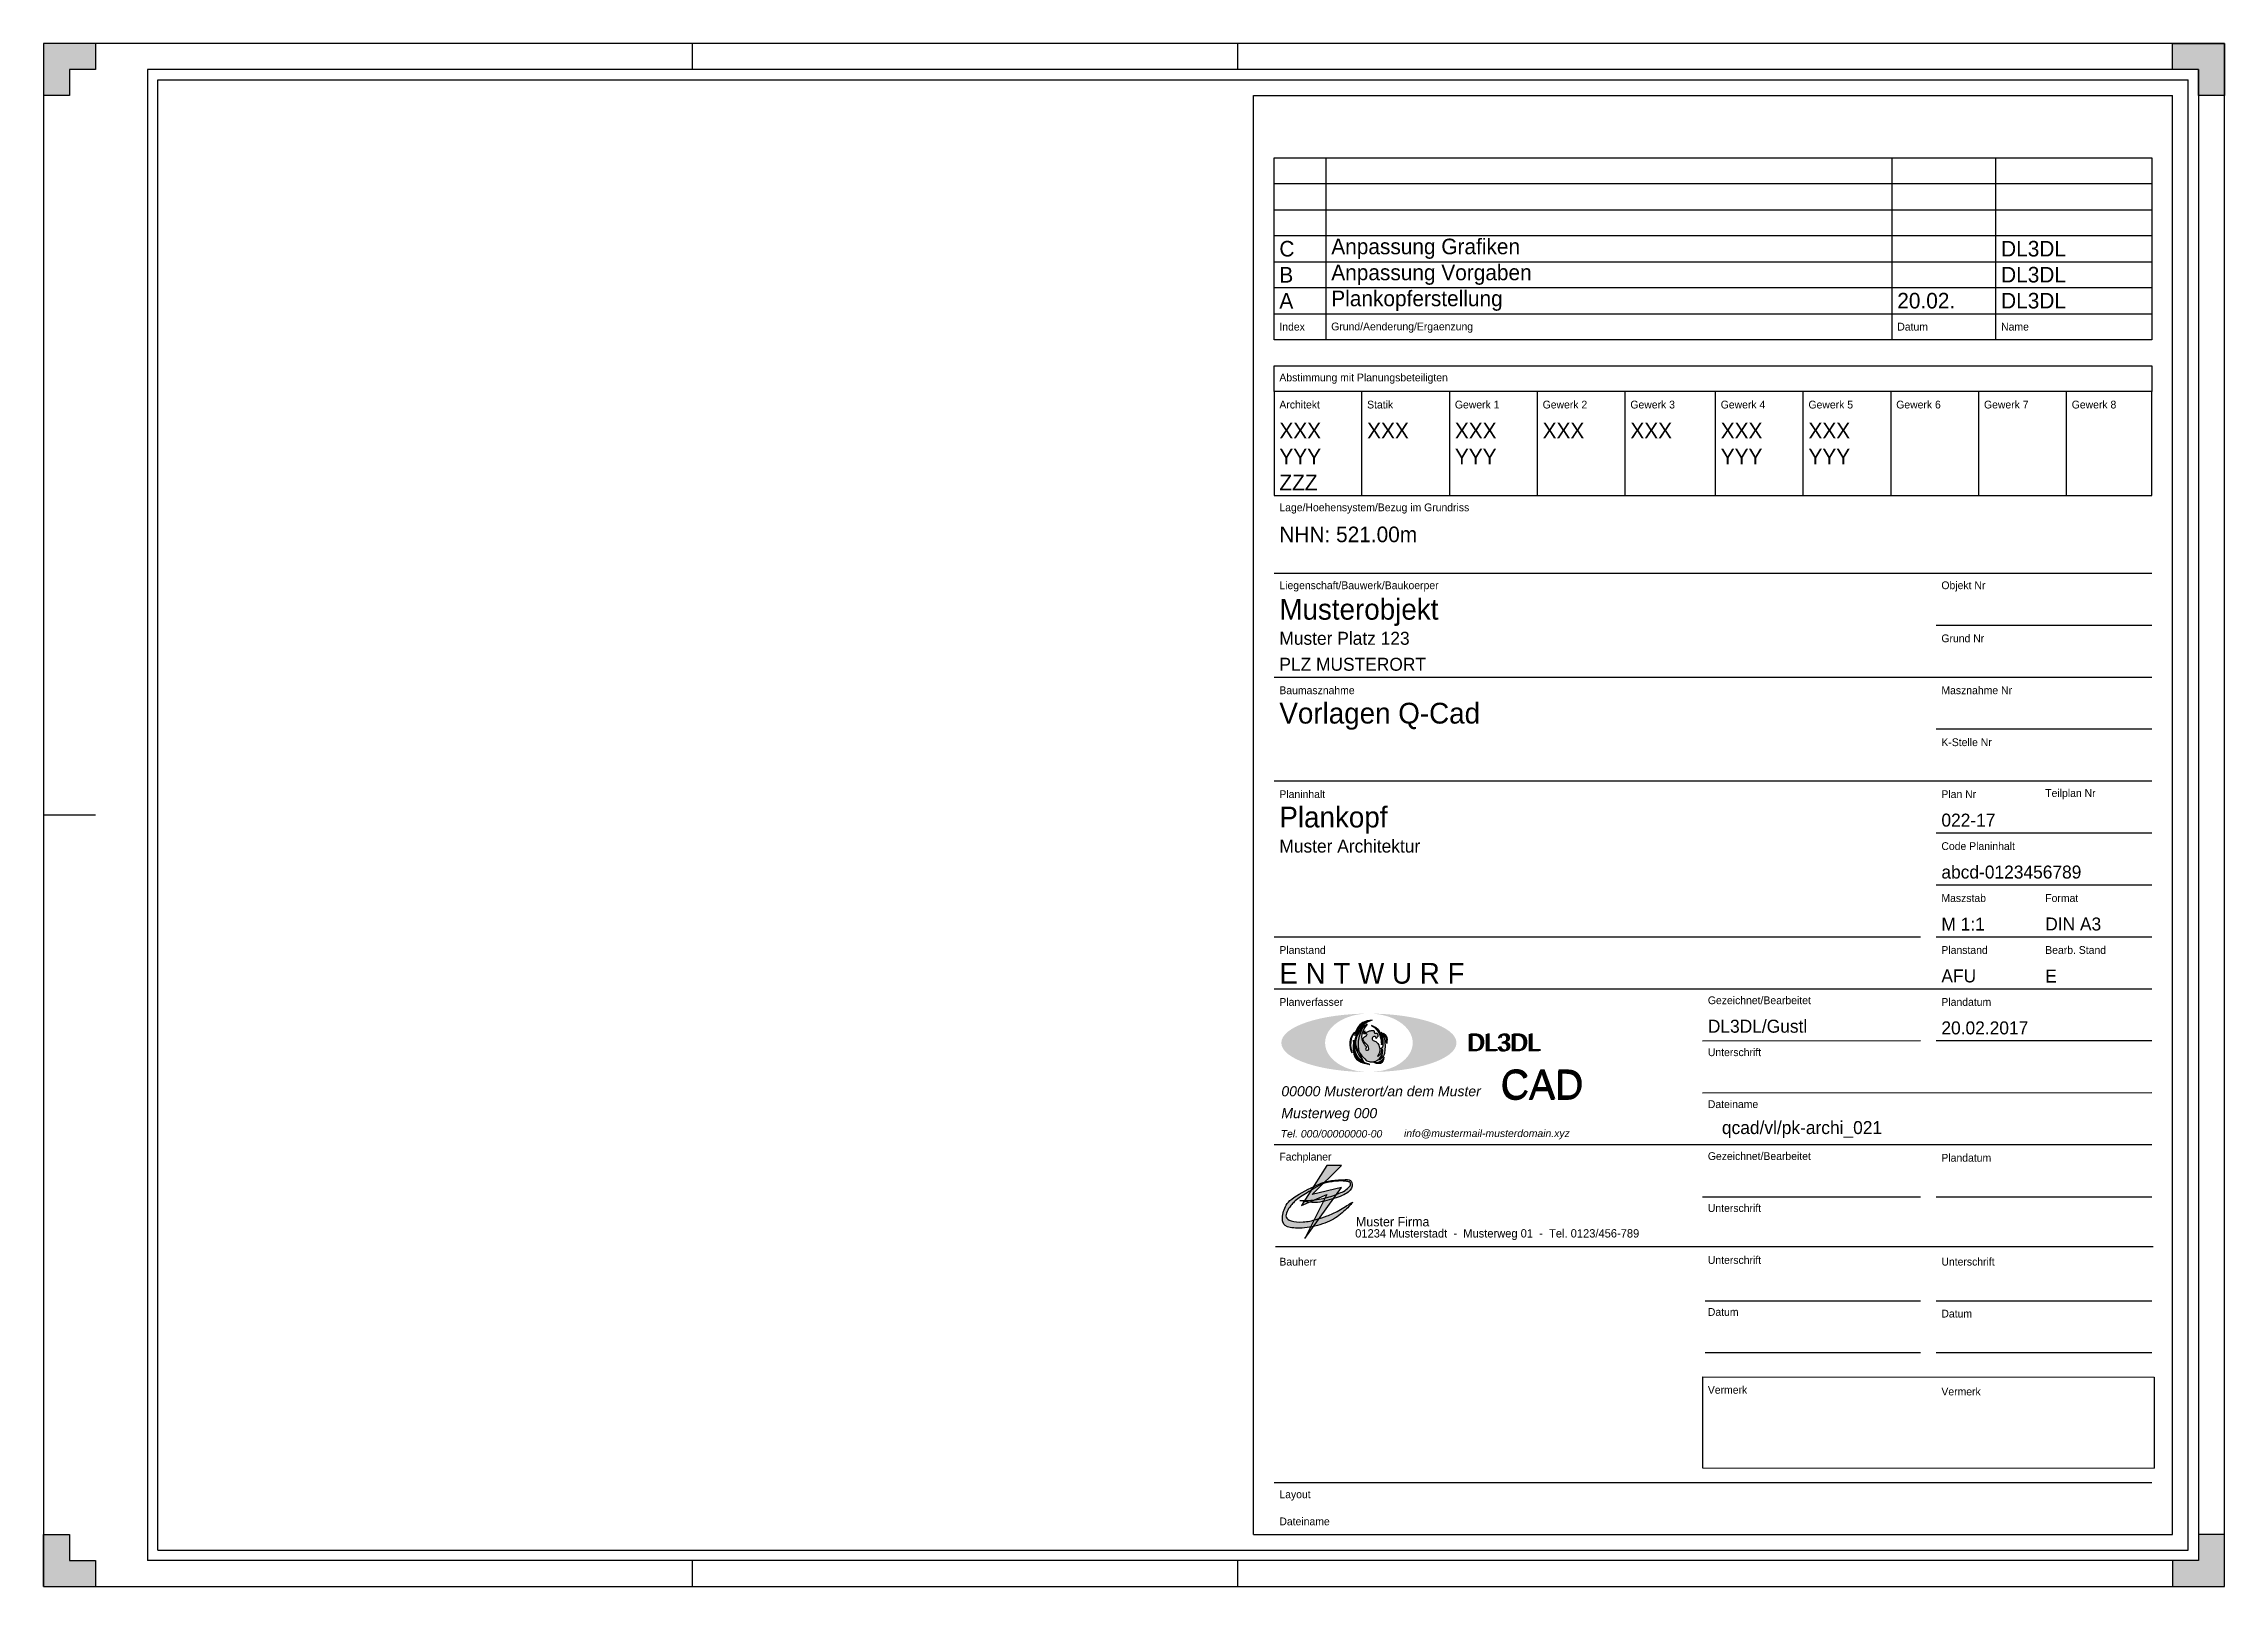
# Model space of a CAD drawing. Header units: millimetres. Extents: x 0 to 420, y 0 to 297.
import ezdxf

# ---------------------------------------------------------------- set-up
doc = ezdxf.new("R2010")
doc.units = ezdxf.units.MM
for name, color, linetype, true_color in [('Blattrahmen', 2, 'Continuous', 0xffff00), ('Faltmarken', 3, 'Continuous', 0x00ff00), ('Logo', 5, 'Continuous', 0x0000ff), ('Logo Text', 1, 'Continuous', 0xff0000), ('Logo_a', 1, 'Continuous', 0xff0000), ('Logo_b', 30, 'Continuous', 0xff7f00), ('Logo_c', 14, 'Continuous', 0x800000), ('Logo_d', 5, 'Continuous', 0x0000ff), ('Musterlogo AG', 3, 'Continuous', 0x00ff00), ('Musterlogo AG 1', 1, 'Continuous', 0xff0000), ('Musterlogo AG Text', 5, 'Continuous', 0x0000ff), ('pfoenix', 94, 'Continuous', 0x008000), ('Planecken', 2, 'Continuous', 0xffff00), ('Plankopf Rahmen', 3, 'Continuous', 0x00ff00), ('plankopf Text ausgefuellt', 94, 'Continuous', 0x008000), ('Plankopf Text Vorgabe', 1, 'Continuous', 0xff0000), ('Zeichnungsrahmen rot', 1, 'Continuous', 0xff0000), ('Zeichnungsrahmen_blau', 5, 'Continuous', 0x0000ff)]:
    doc.layers.add(name, color=color, linetype=linetype, true_color=true_color)
doc.styles.add('textstyle0', font='')
doc.styles.add('textstyle1', font='')
doc.styles.add('textstyle10', font='')
doc.styles.add('textstyle11', font='')
doc.styles.add('textstyle12', font='')
doc.styles.add('textstyle13', font='')
doc.styles.add('textstyle14', font='')
doc.styles.add('textstyle15', font='')
doc.styles.add('textstyle16', font='')
doc.styles.add('textstyle17', font='')
doc.styles.add('textstyle18', font='')
doc.styles.add('textstyle19', font='')
doc.styles.add('textstyle2', font='')
doc.styles.add('textstyle20', font='')
doc.styles.add('textstyle21', font='')
doc.styles.add('textstyle22', font='')
doc.styles.add('textstyle23', font='')
doc.styles.add('textstyle24', font='')
doc.styles.add('textstyle25', font='')
doc.styles.add('textstyle26', font='')
doc.styles.add('textstyle27', font='')
doc.styles.add('textstyle28', font='')
doc.styles.add('textstyle29', font='')
doc.styles.add('textstyle3', font='')
doc.styles.add('textstyle30', font='')
doc.styles.add('textstyle31', font='')
doc.styles.add('textstyle32', font='')
doc.styles.add('textstyle34', font='')
doc.styles.add('textstyle35', font='')
doc.styles.add('textstyle36', font='')
doc.styles.add('textstyle37', font='')
doc.styles.add('textstyle38', font='')
doc.styles.add('textstyle39', font='')
doc.styles.add('textstyle4', font='')
doc.styles.add('textstyle40', font='')
doc.styles.add('textstyle41', font='')
doc.styles.add('textstyle42', font='')
doc.styles.add('textstyle43', font='')
doc.styles.add('textstyle44', font='')
doc.styles.add('textstyle45', font='')
doc.styles.add('textstyle46', font='')
doc.styles.add('textstyle47', font='')
doc.styles.add('textstyle48', font='')
doc.styles.add('textstyle49', font='')
doc.styles.add('textstyle5', font='')
doc.styles.add('textstyle50', font='')
doc.styles.add('textstyle51', font='')
doc.styles.add('textstyle52', font='')
doc.styles.add('textstyle53', font='')
doc.styles.add('textstyle54', font='')
doc.styles.add('textstyle55', font='')
doc.styles.add('textstyle56', font='')
doc.styles.add('textstyle57', font='')
doc.styles.add('textstyle58', font='')
doc.styles.add('textstyle59', font='')
doc.styles.add('textstyle6', font='')
doc.styles.add('textstyle60', font='')
doc.styles.add('textstyle61', font='')
doc.styles.add('textstyle62', font='')
doc.styles.add('textstyle63', font='')
doc.styles.add('textstyle64', font='')
doc.styles.add('textstyle65', font='')
doc.styles.add('textstyle66', font='')
doc.styles.add('textstyle67', font='')
doc.styles.add('textstyle68', font='')
doc.styles.add('textstyle69', font='')
doc.styles.add('textstyle7', font='')
doc.styles.add('textstyle70', font='')
doc.styles.add('textstyle71', font='')
doc.styles.add('textstyle72', font='')
doc.styles.add('textstyle73', font='')
doc.styles.add('textstyle74', font='')
doc.styles.add('textstyle75', font='')
doc.styles.add('textstyle76', font='')
doc.styles.add('textstyle77', font='')
doc.styles.add('textstyle78', font='')
doc.styles.add('textstyle79', font='')
doc.styles.add('textstyle8', font='')
doc.styles.add('textstyle80', font='')
doc.styles.add('textstyle81', font='')
doc.styles.add('textstyle82', font='')
doc.styles.add('textstyle83', font='')
doc.styles.add('textstyle84', font='')
doc.styles.add('textstyle85', font='')
doc.styles.add('textstyle86', font='')
doc.styles.add('textstyle87', font='')
doc.styles.add('textstyle88', font='')
doc.styles.add('textstyle89', font='')
doc.styles.add('textstyle9', font='')
doc.styles.add('textstyle90', font='')
doc.styles.add('textstyle91', font='')
doc.styles.add('textstyle92', font='')
doc.styles.add('textstyle93', font='')
doc.styles.add('textstyle94', font='')
doc.styles.add('textstyle95', font='')
doc.styles.add('textstyle96', font='')
doc.styles.add('textstyle97', font='')
doc.styles.add('textstyle98', font='')
doc.styles.get('textstyle0').set_extended_font_data('FreeMono')
doc.styles.get('textstyle1').set_extended_font_data('FreeMono')
doc.styles.get('textstyle10').set_extended_font_data('FreeMono')
doc.styles.get('textstyle11').set_extended_font_data('FreeMono')
doc.styles.get('textstyle12').set_extended_font_data('FreeMono')
doc.styles.get('textstyle13').set_extended_font_data('FreeMono')
doc.styles.get('textstyle14').set_extended_font_data('FreeMono')
doc.styles.get('textstyle15').set_extended_font_data('FreeMono')
doc.styles.get('textstyle16').set_extended_font_data('Liberation Sans', italic=True)
doc.styles.get('textstyle17').set_extended_font_data('Liberation Sans', italic=True)
doc.styles.get('textstyle18').set_extended_font_data('Liberation Sans', italic=True)
doc.styles.get('textstyle19').set_extended_font_data('Liberation Sans', italic=True)
doc.styles.get('textstyle2').set_extended_font_data('FreeMono')
doc.styles.get('textstyle20').set_extended_font_data('URW Chancery L')
doc.styles.get('textstyle21').set_extended_font_data('URW Chancery L')
doc.styles.get('textstyle22').set_extended_font_data('URW Chancery L')
doc.styles.get('textstyle23').set_extended_font_data('URW Chancery L')
doc.styles.get('textstyle24').set_extended_font_data('FreeMono')
doc.styles.get('textstyle25').set_extended_font_data('FreeMono')
doc.styles.get('textstyle26').set_extended_font_data('FreeMono')
doc.styles.get('textstyle27').set_extended_font_data('FreeMono')
doc.styles.get('textstyle28').set_extended_font_data('FreeMono')
doc.styles.get('textstyle29').set_extended_font_data('FreeMono')
doc.styles.get('textstyle3').set_extended_font_data('FreeMono')
doc.styles.get('textstyle30').set_extended_font_data('FreeMono')
doc.styles.get('textstyle31').set_extended_font_data('FreeMono')
doc.styles.get('textstyle32').set_extended_font_data('FreeMono')
doc.styles.get('textstyle34').set_extended_font_data('FreeMono')
doc.styles.get('textstyle35').set_extended_font_data('FreeMono')
doc.styles.get('textstyle36').set_extended_font_data('FreeMono')
doc.styles.get('textstyle37').set_extended_font_data('FreeMono')
doc.styles.get('textstyle38').set_extended_font_data('FreeMono')
doc.styles.get('textstyle39').set_extended_font_data('FreeMono')
doc.styles.get('textstyle4').set_extended_font_data('FreeMono')
doc.styles.get('textstyle40').set_extended_font_data('FreeMono')
doc.styles.get('textstyle41').set_extended_font_data('FreeMono')
doc.styles.get('textstyle42').set_extended_font_data('FreeMono')
doc.styles.get('textstyle43').set_extended_font_data('FreeMono')
doc.styles.get('textstyle44').set_extended_font_data('FreeMono')
doc.styles.get('textstyle45').set_extended_font_data('FreeMono')
doc.styles.get('textstyle46').set_extended_font_data('FreeMono')
doc.styles.get('textstyle47').set_extended_font_data('FreeMono')
doc.styles.get('textstyle48').set_extended_font_data('FreeMono')
doc.styles.get('textstyle49').set_extended_font_data('FreeMono')
doc.styles.get('textstyle5').set_extended_font_data('FreeMono')
doc.styles.get('textstyle50').set_extended_font_data('FreeMono')
doc.styles.get('textstyle51').set_extended_font_data('FreeMono')
doc.styles.get('textstyle52').set_extended_font_data('FreeMono')
doc.styles.get('textstyle53').set_extended_font_data('FreeMono')
doc.styles.get('textstyle54').set_extended_font_data('FreeMono')
doc.styles.get('textstyle55').set_extended_font_data('FreeMono')
doc.styles.get('textstyle56').set_extended_font_data('FreeMono')
doc.styles.get('textstyle57').set_extended_font_data('FreeMono')
doc.styles.get('textstyle58').set_extended_font_data('FreeMono')
doc.styles.get('textstyle59').set_extended_font_data('FreeMono')
doc.styles.get('textstyle6').set_extended_font_data('FreeMono')
doc.styles.get('textstyle60').set_extended_font_data('FreeMono')
doc.styles.get('textstyle61').set_extended_font_data('FreeMono')
doc.styles.get('textstyle62').set_extended_font_data('FreeMono')
doc.styles.get('textstyle63').set_extended_font_data('FreeMono')
doc.styles.get('textstyle64').set_extended_font_data('FreeMono')
doc.styles.get('textstyle65').set_extended_font_data('FreeMono')
doc.styles.get('textstyle66').set_extended_font_data('FreeMono')
doc.styles.get('textstyle67').set_extended_font_data('FreeMono')
doc.styles.get('textstyle68').set_extended_font_data('FreeMono')
doc.styles.get('textstyle69').set_extended_font_data('FreeMono')
doc.styles.get('textstyle7').set_extended_font_data('FreeMono')
doc.styles.get('textstyle70').set_extended_font_data('FreeMono')
doc.styles.get('textstyle71').set_extended_font_data('FreeMono')
doc.styles.get('textstyle72').set_extended_font_data('FreeMono')
doc.styles.get('textstyle73').set_extended_font_data('FreeMono')
doc.styles.get('textstyle74').set_extended_font_data('URW Chancery L')
doc.styles.get('textstyle75').set_extended_font_data('URW Chancery L')
doc.styles.get('textstyle76').set_extended_font_data('FreeMono')
doc.styles.get('textstyle77').set_extended_font_data('FreeMono')
doc.styles.get('textstyle78').set_extended_font_data('FreeMono')
doc.styles.get('textstyle79').set_extended_font_data('FreeMono')
doc.styles.get('textstyle8').set_extended_font_data('FreeMono')
doc.styles.get('textstyle80').set_extended_font_data('FreeMono')
doc.styles.get('textstyle81').set_extended_font_data('FreeMono')
doc.styles.get('textstyle82').set_extended_font_data('FreeMono')
doc.styles.get('textstyle83').set_extended_font_data('FreeMono')
doc.styles.get('textstyle84').set_extended_font_data('FreeMono')
doc.styles.get('textstyle85').set_extended_font_data('FreeMono')
doc.styles.get('textstyle86').set_extended_font_data('FreeMono')
doc.styles.get('textstyle87').set_extended_font_data('FreeMono')
doc.styles.get('textstyle88').set_extended_font_data('FreeMono')
doc.styles.get('textstyle89').set_extended_font_data('FreeMono')
doc.styles.get('textstyle9').set_extended_font_data('FreeMono')
doc.styles.get('textstyle90').set_extended_font_data('FreeMono')
doc.styles.get('textstyle91').set_extended_font_data('FreeMono')
doc.styles.get('textstyle92').set_extended_font_data('FreeMono')
doc.styles.get('textstyle93').set_extended_font_data('FreeMono')
doc.styles.get('textstyle94').set_extended_font_data('FreeMono')
doc.styles.get('textstyle95').set_extended_font_data('FreeMono')
doc.styles.get('textstyle96').set_extended_font_data('FreeMono')
doc.styles.get('textstyle97').set_extended_font_data('FreeMono')
doc.styles.get('textstyle98').set_extended_font_data('FreeMono')

msp = doc.modelspace()

# ---------------------------------------------------------------- hatches: boundary and pattern name
at = {"layer": 'Logo_a'}
h = msp.add_hatch(color=256, dxfattribs=at)
edge = h.paths.add_edge_path()
edge.add_ellipse((255.24, 104.64), major_axis=(14.06, 0), ratio=0.4, start_angle=0, end_angle=360)
edge = h.paths.add_edge_path()
edge.add_ellipse((255.24, 104.64), major_axis=(11.25, 0), ratio=0.5, start_angle=0, end_angle=360)
at = {"layer": 'Logo_b'}
h = msp.add_hatch(color=256, dxfattribs=at)
edge = h.paths.add_edge_path()
edge.add_ellipse((255.24, 104.64), major_axis=(11.25, 0), ratio=0.5, start_angle=0, end_angle=360)
edge = h.paths.add_edge_path()
edge.add_ellipse((255.24, 104.64), major_axis=(8.44, 0), ratio=0.666667, start_angle=0, end_angle=360)
at = {"layer": 'Logo_c'}
h = msp.add_hatch(color=256, dxfattribs=at)
edge = h.paths.add_edge_path()
edge.add_ellipse((255.24, 104.64), major_axis=(14.06, 0), ratio=0.4, start_angle=0, end_angle=360)
edge = h.paths.add_edge_path()
edge.add_ellipse((255.24, 104.64), major_axis=(16.87, 0), ratio=0.333333, start_angle=0, end_angle=360)
at = {"layer": 'Musterlogo AG'}
h = msp.add_hatch(color=256, dxfattribs=at)
edge = h.paths.add_edge_path()
edge.add_spline(control_points=[(241.93, 74.29), (244.49, 73.65), (246.56, 74.13), (250.45, 75.16), (252.2, 76.59), (251.96, 78.26), (251.01, 78.34), (247.83, 78.18), (245.85, 77.62), (240.04, 74.76), (238.77, 72.62), (238.38, 69.84), (239.73, 68.96), (243.22, 68.88), (247.44, 69.99), (250.22, 71.82), (252.2, 74.05), (252.2, 74.05), (249.34, 72.22), (247.2, 71.27), (245.21, 70.63), (242.51, 69.99), (240.04, 70.31), (239.09, 71.03), (239.41, 72.14), (240.12, 73.31), (241.52, 74.71), (244.51, 76.49), (246.03, 77.45), (247.33, 77.77), (248.4, 77.96), (249.68, 78.07), (250.9, 78.01), (251.46, 77.88), (251.78, 77.59), (251.62, 77), (250.66, 76.12), (249.57, 75.7), (248.29, 75.19), (246.86, 74.74), (245.21, 74.45), (243.8, 74.26), (241.93, 74.29), (241.93, 74.29)], knot_values=[0, 0, 0, 0, 1, 2, 3, 4, 5, 6, 7, 8, 9, 10, 11, 12, 13, 14, 15, 16, 17, 18, 19, 20, 21, 22, 23, 24, 25, 26, 27, 28, 29, 30, 31, 32, 33, 34, 35, 36, 37, 38, 39, 40, 41, 41, 41, 41], degree=3, periodic=0)
h = msp.add_hatch(color=256, dxfattribs=at)
edge = h.paths.add_edge_path()
edge.add_spline(control_points=[(241.93, 74.29), (244.49, 73.65), (246.56, 74.13), (250.45, 75.16), (252.2, 76.59), (251.96, 78.26), (251.01, 78.34), (247.83, 78.18), (245.85, 77.62), (240.04, 74.76), (238.77, 72.62), (238.38, 69.84), (239.73, 68.96), (243.22, 68.88), (247.44, 69.99), (250.22, 71.82), (252.2, 74.05), (252.2, 74.05), (249.34, 72.22), (247.2, 71.27), (245.21, 70.63), (242.51, 69.99), (240.04, 70.31), (239.09, 71.03), (239.41, 72.14), (240.12, 73.31), (241.52, 74.71), (244.51, 76.49), (246.03, 77.45), (247.33, 77.77), (248.4, 77.96), (249.68, 78.07), (250.9, 78.01), (251.46, 77.88), (251.78, 77.59), (251.62, 77), (250.66, 76.12), (249.57, 75.7), (248.29, 75.19), (246.86, 74.74), (245.21, 74.45), (243.8, 74.26), (241.93, 74.29), (241.93, 74.29)], knot_values=[0, 0, 0, 0, 1, 2, 3, 4, 5, 6, 7, 8, 9, 10, 11, 12, 13, 14, 15, 16, 17, 18, 19, 20, 21, 22, 23, 24, 25, 26, 27, 28, 29, 30, 31, 32, 33, 34, 35, 36, 37, 38, 39, 40, 41, 41, 41, 41], degree=3, periodic=0)
at = {"layer": 'Musterlogo AG 1'}
msp.add_hatch(color=256, dxfattribs=at).paths.add_polyline_path([(247.15, 81.04), (242.23, 73.31), (247.15, 75.42), (242.93, 66.98), (249.96, 76.82), (244.34, 75.42), (249.96, 81.04)])
at = {"layer": 'pfoenix'}
h = msp.add_hatch(color=256, dxfattribs=at)
edge = h.paths.add_edge_path()
edge.add_spline(control_points=[(252.46, 106.68), (250.96, 105.26), (251.68, 102.87), (252.01, 102.71)], knot_values=[0, 0, 0, 0, 1, 1, 1, 1], degree=3, periodic=0)
edge.add_spline(control_points=[(252.01, 102.71), (251.91, 102.8), (251.19, 105.18), (252.46, 106.68)], knot_values=[0, 0, 0, 0, 1, 1, 1, 1], degree=3, periodic=0)
h = msp.add_hatch(color=256, dxfattribs=at)
edge = h.paths.add_edge_path()
edge.add_spline(control_points=[(254.49, 104.1), (254.86, 103.87), (254.6, 103.43), (254.6, 103.43), (254.6, 103.43), (254.69, 103.2), (255.28, 103.19), (255.19, 103.74), (255.08, 104.1), (254.59, 104.58), (254.21, 104.91), (254.06, 105.35), (254.35, 105.8), (254.82, 106.1), (254.9, 106.23), (254.83, 106.38), (254.57, 106.38), (254.33, 106.32), (254.13, 106.42), (254.18, 106.75), (254.49, 106.91), (254.49, 106.92), (254.49, 106.91), (254.41, 106.77), (254.27, 106.66), (254.39, 106.57), (254.74, 106.66), (255.17, 106.89), (255.92, 107.05), (256.2, 107.02), (256.23, 106.94), (256.27, 106.7), (256.18, 106.51), (256.55, 106.54), (256.81, 106.43), (257.02, 106.21), (256.98, 105.86), (256.73, 105.54), (256.63, 105.46), (256.63, 105.46), (256.6, 105.64), (256.54, 105.84), (256.32, 105.89), (256.01, 105.83), (255.87, 105.54), (255.89, 105.17), (256.16, 105.05), (256.71, 104.86), (256.98, 104.52)], knot_values=[0, 0, 0, 0, 1, 2, 3, 4, 5, 6, 7, 8, 9, 10, 11, 12, 13, 14, 15, 16, 17, 18, 19, 20, 21, 22, 23, 24, 25, 26, 27, 28, 29, 30, 31, 32, 33, 34, 35, 36, 37, 38, 39, 40, 41, 42, 43, 44, 45, 46, 46, 46, 46], degree=3, periodic=0)
edge.add_spline(control_points=[(256.98, 104.52), (257.22, 104.09), (257.4, 103.48), (257.3, 102.89), (257.09, 102.35), (256.89, 102.03), (256.89, 102.03), (257.53, 102.41), (257.71, 103.07), (257.7, 103.58), (257.64, 103.71), (257.83, 103.38), (257.85, 102.78), (257.73, 102.41), (257.21, 101.44), (256.67, 101.09), (256.05, 100.92), (255.32, 100.92), (254.85, 101.14), (254.85, 101.14), (254.85, 101.14)], knot_values=[0, 0, 0, 0, 1, 2, 3, 4, 5, 6, 7, 8, 9, 10, 11, 12, 13, 14, 15, 16, 17, 18, 18, 18, 18], degree=3, periodic=0)
edge.add_spline(control_points=[(254.85, 101.14), (254.85, 101.14), (254.8, 101.11), (251.19, 105.26), (254.93, 108.25)], knot_values=[0, 0, 0, 0, 1, 2, 2, 2, 2], degree=3, periodic=0)
edge.add_spline(control_points=[(254.93, 108.25), (253.28, 106.11), (254.49, 104.1), (254.49, 104.1), (254.49, 104.1), (254.49, 104.1), (254.49, 104.1)], knot_values=[0, 0, 0, 0, 1, 2, 3, 4, 4, 4, 4], degree=3, periodic=0)
h = msp.add_hatch(color=256, dxfattribs=at)
edge = h.paths.add_edge_path()
edge.add_spline(control_points=[(254.37, 108.31), (252.52, 104.7), (254.25, 100.95), (254.24, 100.93), (254.24, 100.93), (251.56, 104.76), (254.37, 108.31), (254.37, 108.31), (254.37, 108.31)], knot_values=[0, 0, 0, 0, 1, 2, 3, 4, 5, 6, 6, 6, 6], degree=3, periodic=0)
h = msp.add_hatch(color=256, dxfattribs=at)
edge = h.paths.add_edge_path()
edge.add_spline(control_points=[(252.28, 105.18), (252.37, 101.65), (255.45, 100.44), (255.45, 100.44), (255.45, 100.44), (252, 101.29), (252.31, 105.14), (252.31, 105.14), (252.28, 105.18)], knot_values=[0, 0, 0, 0, 1, 2, 3, 4, 5, 6, 6, 6, 6], degree=3, periodic=0)
h = msp.add_hatch(color=256, dxfattribs=at)
edge = h.paths.add_edge_path()
edge.add_spline(control_points=[(255.89, 108.98), (253.41, 108.38), (252.49, 106), (252.49, 106)], knot_values=[0, 0, 0, 0, 1, 1, 1, 1], degree=3, periodic=0)
edge.add_spline(control_points=[(252.49, 106), (252.52, 106.18), (252.86, 108.97), (255.89, 108.98)], knot_values=[0, 0, 0, 0, 1, 1, 1, 1], degree=3, periodic=0)
h = msp.add_hatch(color=256, dxfattribs=at)
edge = h.paths.add_edge_path()
edge.add_spline(control_points=[(257.53, 105.44), (257.59, 105.14), (257.62, 104.9), (257.65, 104.52), (257.65, 104.24), (257.65, 104.23), (257.65, 104.23), (257.78, 104.63), (257.78, 105.1), (257.69, 105.93), (257.42, 106.69), (257.19, 107.07), (256.56, 107.59), (255.72, 107.96), (255.72, 107.96), (255.72, 107.96)], knot_values=[0, 0, 0, 0, 1, 2, 3, 4, 5, 6, 7, 8, 9, 10, 11, 12, 13, 13, 13, 13], degree=3, periodic=0)
edge.add_spline(control_points=[(255.72, 107.96), (256.23, 107.7), (256.51, 107.41), (256.82, 107.03), (257.12, 106.63), (257.41, 105.98), (257.53, 105.44)], knot_values=[0, 0, 0, 0, 1, 2, 3, 4, 4, 4, 4], degree=3, periodic=0)
h = msp.add_hatch(color=256, dxfattribs=at)
edge = h.paths.add_edge_path()
edge.add_spline(control_points=[(258.34, 103.43), (258.31, 102.96), (258.17, 102.32), (257.97, 101.97), (257.52, 101.55), (257.27, 101.3), (257.27, 101.3), (257.45, 101.62), (257.7, 102.02), (257.84, 102.41), (257.85, 102.78), (257.68, 103.64)], knot_values=[0, 0, 0, 0, 1, 2, 3, 4, 5, 6, 7, 8, 9, 9, 9, 9], degree=3, periodic=0)
edge.add_spline(control_points=[(257.68, 103.64), (257.92, 103.76), (257.97, 104.02), (258, 104.81), (257.95, 105.52), (257.93, 105.9), (257.69, 106.66), (257.54, 106.76), (257.97, 106.21), (258.11, 105.84), (258.25, 105.32), (258.32, 104.8), (258.36, 104.09), (258.34, 103.43)], knot_values=[0, 0, 0, 0, 1, 2, 3, 4, 5, 6, 7, 8, 9, 10, 11, 11, 11, 11], degree=3, periodic=0)
h = msp.add_hatch(color=256, dxfattribs=at)
edge = h.paths.add_edge_path()
edge.add_spline(control_points=[(258.67, 104.51), (258.66, 105), (258.6, 105.33), (258.52, 105.7), (258.37, 106), (258.04, 106.48), (258.04, 106.48), (258.04, 106.48)], knot_values=[0, 0, 0, 0, 1, 2, 3, 4, 5, 5, 5, 5], degree=3, periodic=0)
edge.add_spline(control_points=[(258.04, 106.48), (258.82, 106.09), (258.67, 104.51), (258.67, 104.51), (258.67, 104.51)], knot_values=[0, 0, 0, 0, 1, 2, 2, 2, 2], degree=3, periodic=0)
h = msp.add_hatch(color=256, dxfattribs=at)
edge = h.paths.add_edge_path()
edge.add_spline(control_points=[(256.42, 100.76), (256.76, 100.63), (257.32, 100.62), (257.62, 100.7), (257.89, 101.01), (258.07, 101.43), (258.09, 101.75), (258.12, 101.89), (258.12, 101.89), (258.12, 101.89), (258.01, 101.61), (257.92, 101.51), (257.7, 101.24), (257.46, 101.07), (257.23, 100.97), (256.88, 100.87), (256.54, 100.84), (256.42, 100.84), (256.3, 100.85), (256.3, 100.84), (256.3, 100.84), (256.37, 100.79), (256.42, 100.76), (256.42, 100.76), (256.42, 100.76)], knot_values=[0, 0, 0, 0, 1, 2, 3, 4, 5, 6, 7, 8, 9, 10, 11, 12, 13, 14, 15, 16, 17, 18, 19, 20, 21, 22, 22, 22, 22], degree=3, periodic=0)
at = {"layer": 'Planecken'}
for points in [[(10, 297), (10, 292), (5, 292), (5, 287), (0, 287), (0, 297)], [(410, 297), (420, 297), (420, 287), (415, 287), (415, 292), (410, 292)], [(0, 0), (0, 10), (5, 10), (5, 5), (10, 5), (10, 0)], [(410, 0), (420, 0), (420, 10), (415, 10), (415, 5), (410, 5)]]:
    msp.add_hatch(color=256, dxfattribs=at).paths.add_polyline_path(points)

# ---------------------------------------------------------------- linework, layer by layer
at = {"layer": 'Blattrahmen'}
for p, q in [((420, 297), (0, 297)), ((0, 297), (0, 0)), ((420, 0), (420, 297)), ((0, 0), (420, 0))]:
    msp.add_line(p, q, dxfattribs=at)
at = {"layer": 'Faltmarken'}
for p, q in [((125, 292), (125, 297)), ((230, 292), (230, 297)), ((0, 148.5), (10, 148.5)), ((125, 0), (125, 5)), ((230, 0), (230, 5))]:
    msp.add_line(p, q, dxfattribs=at)
at = {"layer": 'Musterlogo AG'}
msp.add_open_spline([(241.93, 74.29), (244.49, 73.65), (246.56, 74.13), (250.45, 75.16), (252.2, 76.59), (251.96, 78.26), (251.01, 78.34), (247.83, 78.18), (245.85, 77.62), (240.04, 74.76), (238.77, 72.62), (238.38, 69.84), (239.73, 68.96), (243.22, 68.88), (247.44, 69.99), (250.22, 71.82), (252.2, 74.05), (252.2, 74.05), (249.34, 72.22), (247.2, 71.27), (245.21, 70.63), (242.51, 69.99), (240.04, 70.31), (239.09, 71.03), (239.41, 72.14), (240.12, 73.31), (241.52, 74.71), (244.51, 76.49), (246.03, 77.45), (247.33, 77.77), (248.4, 77.96), (249.68, 78.07), (250.9, 78.01), (251.46, 77.88), (251.78, 77.59), (251.62, 77), (250.66, 76.12), (249.57, 75.7), (248.29, 75.19), (246.86, 74.74), (245.21, 74.45), (243.8, 74.26), (241.93, 74.29), (241.93, 74.29)], degree=3, dxfattribs=at)
at = {"layer": 'Musterlogo AG 1'}
for p, q in [((247.15, 81.04), (242.23, 73.31)), ((244.34, 75.42), (249.96, 81.04)), ((249.96, 81.04), (247.15, 81.04)), ((242.93, 66.98), (249.96, 76.82)), ((249.96, 76.82), (244.34, 75.42)), ((242.23, 73.31), (247.15, 75.42)), ((247.15, 75.42), (242.93, 66.98))]:
    msp.add_line(p, q, dxfattribs=at)
at = {"layer": 'pfoenix'}
for points in [[(252.46, 106.68), (250.96, 105.26), (251.68, 102.87), (252.01, 102.71)], [(254.93, 108.25), (251.19, 105.26), (254.8, 101.11), (254.85, 101.14), (254.85, 101.14)], [(252.46, 106.68), (251.19, 105.18), (251.91, 102.8), (252.01, 102.71)], [(252.28, 105.18), (252.37, 101.65), (255.45, 100.44), (255.45, 100.44), (255.45, 100.44), (252, 101.29), (252.31, 105.14), (252.31, 105.14), (252.28, 105.18)], [(254.37, 108.31), (252.52, 104.7), (254.25, 100.95), (254.24, 100.93), (254.24, 100.93), (251.56, 104.76), (254.37, 108.31), (254.37, 108.31), (254.37, 108.31)], [(255.89, 108.98), (252.86, 108.97), (252.52, 106.18), (252.49, 106)], [(255.89, 108.98), (253.41, 108.38), (252.49, 106), (252.49, 106)], [(254.93, 108.25), (253.28, 106.11), (254.49, 104.1), (254.49, 104.1), (254.49, 104.1), (254.49, 104.1), (254.49, 104.1)], [(254.49, 104.1), (254.86, 103.87), (254.6, 103.43), (254.6, 103.43), (254.6, 103.43), (254.69, 103.2), (255.28, 103.19), (255.19, 103.74), (255.08, 104.1), (254.59, 104.58), (254.21, 104.91), (254.06, 105.35), (254.35, 105.8), (254.82, 106.1), (254.9, 106.23), (254.83, 106.38), (254.57, 106.38), (254.33, 106.32), (254.13, 106.42), (254.18, 106.75), (254.49, 106.91), (254.49, 106.92), (254.49, 106.91), (254.41, 106.77), (254.27, 106.66), (254.39, 106.57), (254.74, 106.66), (255.17, 106.89), (255.92, 107.05), (256.2, 107.02), (256.23, 106.94), (256.27, 106.7), (256.18, 106.51), (256.55, 106.54), (256.81, 106.43), (257.02, 106.21), (256.98, 105.86), (256.73, 105.54), (256.63, 105.46), (256.63, 105.46), (256.6, 105.64), (256.54, 105.84), (256.32, 105.89), (256.01, 105.83), (255.87, 105.54), (255.89, 105.17), (256.16, 105.05), (256.71, 104.86), (256.98, 104.52)], [(255.72, 107.96), (256.23, 107.7), (256.51, 107.41), (256.82, 107.03), (257.12, 106.63), (257.41, 105.98), (257.53, 105.44)], [(257.53, 105.44), (257.59, 105.14), (257.62, 104.9), (257.65, 104.52), (257.65, 104.24), (257.65, 104.23), (257.65, 104.23), (257.78, 104.63), (257.78, 105.1), (257.69, 105.93), (257.42, 106.69), (257.19, 107.07), (256.56, 107.59), (255.72, 107.96), (255.72, 107.96), (255.72, 107.96)], [(257.68, 103.64), (257.92, 103.76), (257.97, 104.02), (258, 104.81), (257.95, 105.52), (257.93, 105.9), (257.69, 106.66), (257.54, 106.76), (257.97, 106.21), (258.11, 105.84), (258.25, 105.32), (258.32, 104.8), (258.36, 104.09), (258.34, 103.43)], [(258.04, 106.48), (258.82, 106.09), (258.67, 104.51), (258.67, 104.51), (258.67, 104.51)], [(258.67, 104.51), (258.66, 105), (258.6, 105.33), (258.52, 105.7), (258.37, 106), (258.04, 106.48), (258.04, 106.48), (258.04, 106.48)], [(256.98, 104.52), (257.22, 104.09), (257.4, 103.48), (257.3, 102.89), (257.09, 102.35), (256.89, 102.03), (256.89, 102.03), (257.53, 102.41), (257.71, 103.07), (257.7, 103.58), (257.64, 103.71), (257.83, 103.38), (257.85, 102.78), (257.73, 102.41), (257.21, 101.44), (256.67, 101.09), (256.05, 100.92), (255.32, 100.92), (254.85, 101.14), (254.85, 101.14), (254.85, 101.14)], [(256.42, 100.76), (256.76, 100.63), (257.32, 100.62), (257.62, 100.7), (257.89, 101.01), (258.07, 101.43), (258.09, 101.75), (258.12, 101.89), (258.12, 101.89), (258.12, 101.89), (258.01, 101.61), (257.92, 101.51), (257.7, 101.24), (257.46, 101.07), (257.23, 100.97), (256.88, 100.87), (256.54, 100.84), (256.42, 100.84), (256.3, 100.85), (256.3, 100.84), (256.3, 100.84), (256.37, 100.79), (256.42, 100.76), (256.42, 100.76), (256.42, 100.76)], [(258.34, 103.43), (258.31, 102.96), (258.17, 102.32), (257.97, 101.97), (257.52, 101.55), (257.27, 101.3), (257.27, 101.3), (257.45, 101.62), (257.7, 102.02), (257.84, 102.41), (257.85, 102.78), (257.68, 103.64)]]:
    msp.add_open_spline(points, degree=3, dxfattribs=at)
at = {"layer": 'Planecken'}
for p, q in [((10, 297), (10, 292)), ((410, 297), (420, 297)), ((410, 292), (410, 297)), ((420, 297), (420, 287)), ((10, 292), (5, 292)), ((5, 292), (5, 287)), ((415, 292), (410, 292)), ((415, 287), (415, 292)), ((5, 287), (0, 287)), ((420, 287), (415, 287)), ((0, 0), (0, 10)), ((0, 10), (5, 10)), ((5, 10), (5, 5)), ((420, 10), (415, 10)), ((415, 10), (415, 5)), ((420, 0), (420, 10)), ((5, 5), (10, 5)), ((10, 5), (10, 0)), ((415, 5), (410, 5)), ((410, 5), (410, 0)), ((0, 0), (10, 0)), ((410, 0), (420, 0))]:
    msp.add_line(p, q, dxfattribs=at)
at = {"layer": 'Plankopf Rahmen'}
for p, q in [((233, 10), (233, 287)), ((233, 287), (410, 287)), ((410, 10), (410, 287)), ((237, 240), (237, 275)), ((237, 275), (406, 275)), ((247, 240), (247, 275)), ((356, 240), (356, 275)), ((376, 240), (376, 275)), ((406, 275), (406, 240)), ((406, 270), (237, 270)), ((237, 265), (406, 265)), ((406, 260), (237, 260)), ((237, 255), (406, 255)), ((406, 250), (237, 250)), ((237, 245), (406, 245)), ((406, 240), (237, 240)), ((237, 230), (237, 235)), ((237, 235), (406, 235)), ((406, 235), (406, 230)), ((406, 230), (237, 230)), ((237, 230), (237, 210)), ((253.9, 210), (253.9, 230)), ((270.8, 210), (270.8, 230)), ((287.7, 210), (287.7, 230)), ((304.6, 210), (304.6, 230)), ((322, 210), (322, 230)), ((338.9, 210), (338.9, 230)), ((355.8, 210), (355.8, 230)), ((372.7, 210), (372.7, 230)), ((389.6, 210), (389.6, 230)), ((406, 210), (406, 230)), ((237, 210), (406, 210)), ((406, 195), (237, 195)), ((406, 185), (364.5, 185)), ((406, 175), (237, 175)), ((406, 165), (364.5, 165)), ((406, 155), (237, 155)), ((406, 145), (364.5, 145)), ((406, 135), (364.5, 135)), ((361.5, 125), (237, 125)), ((406, 125), (364.5, 125)), ((406, 115), (237, 115)), ((361.5, 105), (319.49, 104.99)), ((406, 105), (364.5, 105)), ((406, 95), (319.5, 94.98)), ((406, 85), (237, 85)), ((319.51, 75), (361.5, 75)), ((364.5, 75), (406, 75)), ((406.26, 65.34), (237.26, 65.34)), ((320, 55), (361.5, 55)), ((364.5, 55), (406, 55)), ((320, 45), (361.5, 45)), ((364.5, 45), (406, 45)), ((319.52, 40.32), (319.52, 22.82)), ((319.52, 40.32), (406.45, 40.26)), ((406.45, 40.26), (406.45, 22.76)), ((319.52, 22.82), (406.45, 22.76)), ((237, 20), (406, 20)), ((233, 10), (408, 10)), ((233, 10), (410, 10))]:
    msp.add_line(p, q, dxfattribs=at)
at = {"layer": 'Zeichnungsrahmen rot'}
for p, q in [((22, 7), (22, 290)), ((22, 290), (413, 290)), ((413, 7), (413, 290)), ((22, 7), (413, 7))]:
    msp.add_line(p, q, dxfattribs=at)
at = {"layer": 'Zeichnungsrahmen_blau'}
for p, q in [((415, 292), (20, 292)), ((20, 292), (20, 5)), ((415, 292), (415, 5)), ((415, 5), (20, 5))]:
    msp.add_line(p, q, dxfattribs=at)

# ---------------------------------------------------------------- texts
at = {"layer": 'Logo', "attachment_point": 5}
for s, insert, char_height, style in [('DL3DL\\P', (281.12, 104.64), 3.375, 'textstyle23'), ('CAD\\P', (288.51, 96.43), 5.625, 'textstyle20')]:
    msp.add_mtext(s, dxfattribs=dict(at, insert=insert, char_height=char_height, style=style))
at = {"layer": 'Logo Text', "attachment_point": 5}
for s, insert, char_height, style in [('DL3DL\\P', (281.45, 104.74), 3.375, 'textstyle22'), ('CAD\\P', (288.66, 96.67), 5.625, 'textstyle21')]:
    msp.add_mtext(s, dxfattribs=dict(at, insert=insert, char_height=char_height, style=style))
at = {"layer": 'Logo_d', "attachment_point": 4}
for s, insert, char_height, style in [('\\H1.93259;00000 Musterort/an dem Muster', (238.38, 95.31), 2.025, 'textstyle17'), ('\\H1.93259;Musterweg 000', (238.38, 90.81), 2.025, 'textstyle18'), ('\\H1.43155;Tel. 000/00000000-00', (238.25, 87.12), 1.5, 'textstyle19'), ('\\H1.43155;info@mustermail-musterdomain.xyz', (262, 87), 1.5, 'textstyle16')]:
    msp.add_mtext(s, dxfattribs=dict(at, insert=insert, char_height=char_height, style=style))
at = {"layer": 'Musterlogo AG Text', "attachment_point": 4}
for s, insert, char_height, style in [('01234 Musterstadt  -  Musterweg 01  -  Tel. 0123/456-789', (252.6, 67.72), 1.6, 'textstyle75'), ('Muster Firma', (252.73, 70.19), 1.8, 'textstyle74')]:
    msp.add_mtext(s, dxfattribs=dict(at, insert=insert, char_height=char_height, style=style))
at = {"layer": 'plankopf Text ausgefuellt', "attachment_point": 4}
for s, insert, char_height, style in [('C', (238, 257.5), 3, 'textstyle76'), ('Anpassung Grafiken', (248, 257.5), 3, 'textstyle2'), ('DL3DL', (377, 257.5), 3, 'textstyle97'), ('B', (238, 252.5), 3, 'textstyle77'), ('Anpassung Vorgaben', (248, 252.5), 3, 'textstyle78'), ('DL3DL', (377, 252.5), 3, 'textstyle3'), ('A', (238, 247.5), 3, 'textstyle80'), ('Plankopferstellung', (248, 247.5), 3, 'textstyle79'), ('20.02.', (357, 247.5), 3, 'textstyle1'), ('DL3DL', (377, 247.5), 3, 'textstyle4'), ('XXX', (238, 222.5), 3, 'textstyle96'), ('XXX', (254.9, 222.5), 3, 'textstyle0'), ('XXX', (271.8, 222.5), 3, 'textstyle98'), ('XXX', (288.7, 222.5), 3, 'textstyle93'), ('XXX', (305.6, 222.5), 3, 'textstyle92'), ('XXX', (323, 222.5), 3, 'textstyle95'), ('XXX', (339.9, 222.5), 3, 'textstyle94'), ('YYY', (238, 217.5), 3, 'textstyle89'), ('YYY', (271.8, 217.5), 3, 'textstyle91'), ('YYY', (323, 217.5), 3, 'textstyle90'), ('YYY', (339.9, 217.5), 3, 'textstyle71'), ('ZZZ', (238, 212.5), 3, 'textstyle70'), ('NHN: 521.00m', (238, 202.5), 3, 'textstyle73'), ('Musterobjekt', (238, 187.5), 4, 'textstyle72'), ('Muster Platz 123', (238, 182.5), 2.5, 'textstyle68'), ('PLZ MUSTERORT', (238, 177.5), 2.5, 'textstyle69'), ('Vorlagen Q-Cad', (238, 167.5), 4, 'textstyle13'), ('Plankopf', (238, 147.5), 4, 'textstyle12'), ('022-17', (365.5, 147.5), 2.5, 'textstyle10'), ('Muster Architektur', (238, 142.5), 2.5, 'textstyle15'), ('abcd-0123456789', (365.5, 137.5), 2.5, 'textstyle11'), ('M 1:1', (365.5, 127.5), 2.5, 'textstyle9'), ('DIN A3', (385.5, 127.5), 2.5, 'textstyle8'), ('E N T W U R F', (238, 118), 4, 'textstyle14'), ('AFU', (365.5, 117.5), 2.5, 'textstyle5'), ('E', (385.5, 117.5), 2.5, 'textstyle7'), ('DL3DL/Gustl', (320.52, 107.82), 2.5, 'textstyle6'), ('20.02.2017', (365.5, 107.5), 2.5, 'textstyle67'), ('qcad/vl/pk-archi_021', (323.23, 87.95), 2.5, 'textstyle66')]:
    msp.add_mtext(s, dxfattribs=dict(at, insert=insert, char_height=char_height, style=style))
at = {"layer": 'Plankopf Text Vorgabe', "char_height": 1.5, "attachment_point": 4}
for s, insert, style in [('Index', (238, 242.5), 'textstyle51'), ('Grund/Aenderung/Ergaenzung', (247.98, 242.32), 'textstyle54'), ('Datum', (357, 242.5), 'textstyle53'), ('Name', (377, 242.5), 'textstyle63'), ('Abstimmung mit Planungsbeteiligten', (238, 232.5), 'textstyle52'), ('Architekt', (238, 227.5), 'textstyle60'), ('Statik', (254.9, 227.5), 'textstyle59'), ('Gewerk 1', (271.8, 227.5), 'textstyle62'), ('Gewerk 2', (288.7, 227.5), 'textstyle61'), ('Gewerk 3', (305.6, 227.5), 'textstyle56'), ('Gewerk 4', (323, 227.5), 'textstyle55'), ('Gewerk 5', (339.9, 227.5), 'textstyle58'), ('Gewerk 6', (356.8, 227.5), 'textstyle57'), ('Gewerk 7', (373.7, 227.5), 'textstyle65'), ('Gewerk 8', (390.6, 227.5), 'textstyle64'), ('Lage/Hoehensystem/Bezug im Grundriss', (238, 207.5), 'textstyle41'), ('Liegenschaft/Bauwerk/Baukoerper', (238, 192.5), 'textstyle40'), ('Objekt Nr', (365.5, 192.5), 'textstyle46'), ('Grund Nr', (365.5, 182.5), 'textstyle48'), ('Baumasznahme', (238, 172.5), 'textstyle43'), ('Masznahme Nr', (365.5, 172.5), 'textstyle47'), ('K-Stelle Nr', (365.5, 162.5), 'textstyle45'), ('Planinhalt', (238, 152.5), 'textstyle42'), ('Plan Nr', (365.5, 152.5), 'textstyle44'), ('Teilplan Nr', (385.5, 152.5), 'textstyle25'), ('Code Planinhalt', (365.5, 142.5), 'textstyle30'), ('Maszstab', (365.5, 132.5), 'textstyle29'), ('Format', (385.5, 132.5), 'textstyle35'), ('Planstand', (238, 122.5), 'textstyle37'), ('Planstand', (365.5, 122.5), 'textstyle28'), ('Bearb. Stand', (385.5, 122.5), 'textstyle34'), ('Gezeichnet/Bearbeitet', (320.52, 112.82), 'textstyle88'), ('Planverfasser', (238, 112.5), 'textstyle36'), ('Plandatum', (365.5, 112.5), 'textstyle31'), ('Unterschrift', (320.52, 102.82), 'textstyle82'), ('Dateiname', (320.52, 92.82), 'textstyle83'), ('Fachplaner', (238, 82.5), 'textstyle39'), ('Gezeichnet/Bearbeitet', (320.52, 82.82), 'textstyle87'), ('Plandatum', (365.5, 82.5), 'textstyle24'), ('Unterschrift', (320.52, 72.82), 'textstyle81'), ('Bauherr', (238, 62.5), 'textstyle38'), ('Unterschrift', (320.52, 62.82), 'textstyle84'), ('Unterschrift', (365.5, 62.5), 'textstyle27'), ('Datum', (320.52, 52.82), 'textstyle32'), ('Datum', (365.5, 52.5), 'textstyle26'), ('Vermerk', (320.52, 37.82), 'textstyle86'), ('Vermerk', (365.5, 37.5), 'textstyle85'), ('Layout ', (238, 17.5), 'textstyle49'), ('Dateiname', (238, 12.5), 'textstyle50')]:
    msp.add_mtext(s, dxfattribs=dict(at, insert=insert, style=style))

doc.saveas('drawing.dxf')
